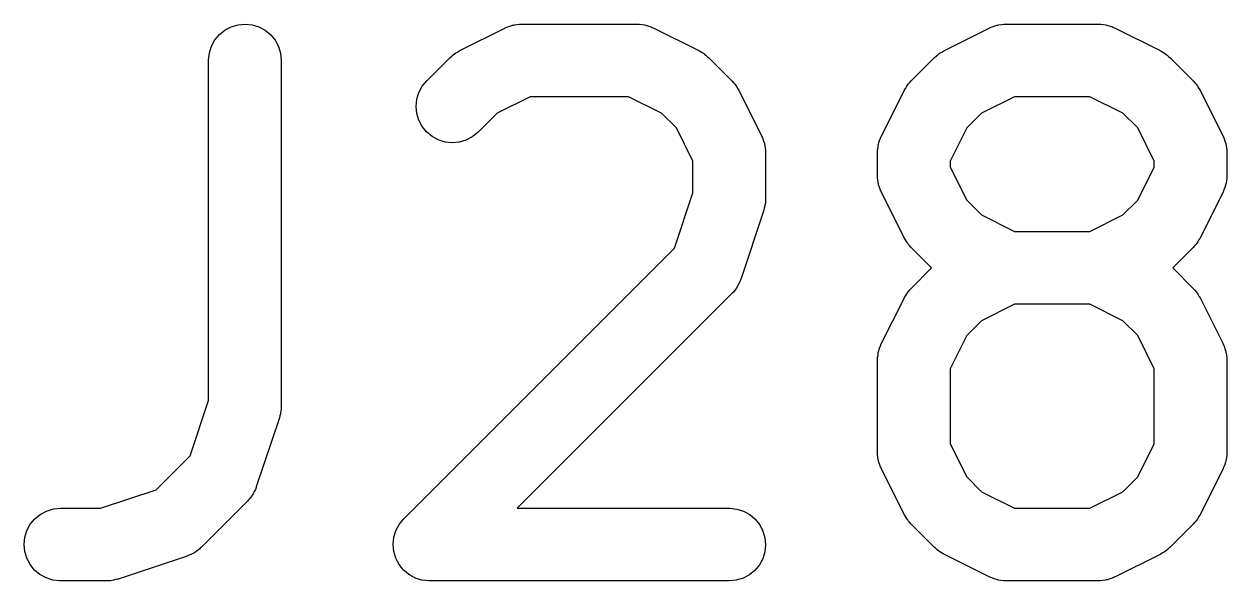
# Model space of a CAD drawing. Extents: x 4.1 to 76.2, y 7.7 to 62.
# Drawn here: x 41.076 to 43.56, y 45.218 to 46.368 of the extents above; entities that cross this region are included whole.
import ezdxf

# ---------------------------------------------------------------- set-up
doc = ezdxf.new("R2010")
doc.units = 0
doc.layers.add('BLACK', color=7, linetype='CONTINUOUS')

msp = doc.modelspace()

# ---------------------------------------------------------------- linework, layer by layer
at = {"layer": 'BLACK', "linetype": 'CONTINUOUS'}
for p, q in [((41.5042, 46.3626), (41.5182, 46.3667)), ((41.5182, 46.3667), (41.5328, 46.368)), ((41.5328, 46.368), (41.5474, 46.3665)), ((41.5474, 46.3665), (41.5613, 46.3622)), ((42.08, 46.3638), (42.0848, 46.3656)), ((42.0848, 46.3656), (42.087, 46.366)), ((42.087, 46.366), (42.0891, 46.3666)), ((42.0891, 46.3666), (42.0942, 46.3671)), ((42.0942, 46.3671), (42.0993, 46.3679)), ((42.0993, 46.3679), (42.1015, 46.3678)), ((42.1015, 46.3678), (42.1037, 46.368)), ((42.1037, 46.368), (42.3418, 46.368)), ((42.3418, 46.368), (42.3428, 46.368)), ((42.3428, 46.368), (42.345, 46.3678)), ((42.345, 46.3678), (42.3472, 46.3678)), ((42.3472, 46.3678), (42.3523, 46.367)), ((42.3523, 46.367), (42.3574, 46.3664)), ((42.3574, 46.3664), (42.3595, 46.3657)), ((42.3595, 46.3657), (42.3617, 46.3653)), ((42.3617, 46.3653), (42.3665, 46.3635)), ((43.08, 46.3638), (43.0848, 46.3656)), ((43.0848, 46.3656), (43.087, 46.366)), ((43.087, 46.366), (43.0891, 46.3666)), ((43.0891, 46.3666), (43.0942, 46.3671)), ((43.0942, 46.3671), (43.0993, 46.3679)), ((43.0993, 46.3679), (43.1015, 46.3678)), ((43.1015, 46.3678), (43.1037, 46.368)), ((43.1037, 46.368), (43.2942, 46.368)), ((43.2942, 46.368), (43.2952, 46.368)), ((43.2952, 46.368), (43.2974, 46.3678)), ((43.2974, 46.3678), (43.2996, 46.3678)), ((43.2996, 46.3678), (43.3047, 46.367)), ((43.3047, 46.367), (43.3098, 46.3664)), ((43.3098, 46.3664), (43.3119, 46.3657)), ((43.3119, 46.3657), (43.3141, 46.3653)), ((43.3141, 46.3653), (43.3188, 46.3635)), ((41.4704, 46.3354), (41.4798, 46.3466)), ((41.4798, 46.3466), (41.4912, 46.3558)), ((41.4912, 46.3558), (41.5042, 46.3626)), ((41.5613, 46.3622), (41.5742, 46.3552)), ((41.5742, 46.3552), (41.5855, 46.3459)), ((41.5855, 46.3459), (41.5947, 46.3345)), ((41.9749, 46.3125), (42.0702, 46.3601)), ((42.0702, 46.3601), (42.0711, 46.3606)), ((42.0711, 46.3606), (42.0732, 46.3613)), ((42.0732, 46.3613), (42.0751, 46.3624)), ((42.0751, 46.3624), (42.08, 46.3638)), ((42.3665, 46.3635), (42.3713, 46.362)), ((42.3713, 46.362), (42.3733, 46.3609)), ((42.3733, 46.3609), (42.3753, 46.3601)), ((42.3753, 46.3601), (42.4706, 46.3125)), ((42.9749, 46.3125), (43.0702, 46.3601)), ((43.0702, 46.3601), (43.0711, 46.3606)), ((43.0711, 46.3606), (43.0732, 46.3613)), ((43.0732, 46.3613), (43.0751, 46.3624)), ((43.0751, 46.3624), (43.08, 46.3638)), ((43.3188, 46.3635), (43.3237, 46.362)), ((43.3237, 46.362), (43.3257, 46.3609)), ((43.3257, 46.3609), (43.3277, 46.3601)), ((43.3277, 46.3601), (43.423, 46.3125)), ((41.4589, 46.3086), (41.4633, 46.3226)), ((41.4633, 46.3226), (41.4704, 46.3354)), ((41.5947, 46.3345), (41.6016, 46.3216)), ((41.6016, 46.3216), (41.6058, 46.3076)), ((41.4573, 46.2941), (41.4589, 46.3086)), ((41.4573, 46.293), (41.4573, 46.2941)), ((41.4573, 45.5909), (41.4573, 46.293)), ((41.6058, 46.3076), (41.6073, 46.293)), ((41.6073, 46.293), (41.6073, 45.5787)), ((41.9078, 46.2508), (41.9554, 46.2984)), ((41.9554, 46.2984), (41.9562, 46.2992)), ((41.9562, 46.2992), (41.9595, 46.3018)), ((41.9595, 46.3018), (41.9625, 46.3047)), ((41.9625, 46.3047), (41.9652, 46.3064)), ((41.9652, 46.3064), (41.9676, 46.3083)), ((41.9676, 46.3083), (41.9714, 46.3102)), ((41.9714, 46.3102), (41.9749, 46.3125)), ((42.4706, 46.3125), (42.4715, 46.312)), ((42.4715, 46.312), (42.475, 46.3097)), ((42.475, 46.3097), (42.4788, 46.3077)), ((42.4788, 46.3077), (42.4812, 46.3057)), ((42.4812, 46.3057), (42.4838, 46.304)), ((42.4838, 46.304), (42.4868, 46.3011)), ((42.4868, 46.3011), (42.4901, 46.2984)), ((42.4901, 46.2984), (42.5377, 46.2508)), ((42.9078, 46.2508), (42.9554, 46.2984)), ((42.9554, 46.2984), (42.9562, 46.2992)), ((42.9562, 46.2992), (42.9595, 46.3018)), ((42.9595, 46.3018), (42.9625, 46.3047)), ((42.9625, 46.3047), (42.9652, 46.3064)), ((42.9652, 46.3064), (42.9676, 46.3083)), ((42.9676, 46.3083), (42.9714, 46.3102)), ((42.9714, 46.3102), (42.9749, 46.3125)), ((43.423, 46.3125), (43.4239, 46.312)), ((43.4239, 46.312), (43.4274, 46.3097)), ((43.4274, 46.3097), (43.4311, 46.3077)), ((43.4311, 46.3077), (43.4336, 46.3057)), ((43.4336, 46.3057), (43.4362, 46.304)), ((43.4362, 46.304), (43.4392, 46.3011)), ((43.4392, 46.3011), (43.4425, 46.2984)), ((43.4425, 46.2984), (43.4901, 46.2508)), ((41.8985, 46.2395), (41.9078, 46.2508)), ((42.5377, 46.2508), (42.5384, 46.2501)), ((42.5384, 46.2501), (42.5411, 46.2468)), ((42.5411, 46.2468), (42.5439, 46.2437)), ((42.5439, 46.2437), (42.5456, 46.2411)), ((42.5456, 46.2411), (42.5476, 46.2386)), ((42.8985, 46.2395), (42.9005, 46.2419)), ((42.9005, 46.2419), (42.9022, 46.2445)), ((42.9022, 46.2445), (42.9051, 46.2476)), ((42.9051, 46.2476), (42.9078, 46.2508)), ((43.4901, 46.2508), (43.4908, 46.2501)), ((43.4908, 46.2501), (43.4934, 46.2468)), ((43.4934, 46.2468), (43.4963, 46.2437)), ((43.4963, 46.2437), (43.498, 46.2411)), ((43.498, 46.2411), (43.4999, 46.2386)), ((41.8873, 46.2126), (41.8916, 46.2266)), ((41.8916, 46.2266), (41.8985, 46.2395)), ((42.1214, 46.218), (42.0529, 46.1838)), ((42.3241, 46.218), (42.1214, 46.218)), ((42.3926, 46.1838), (42.3241, 46.218)), ((42.5476, 46.2386), (42.5495, 46.2349)), ((42.5495, 46.2349), (42.5517, 46.2313)), ((42.5517, 46.2313), (42.5994, 46.1361)), ((42.8461, 46.1361), (42.8938, 46.2313)), ((42.8938, 46.2313), (42.8942, 46.2323)), ((42.8942, 46.2323), (42.8965, 46.2358)), ((42.8965, 46.2358), (42.8985, 46.2395)), ((43.1214, 46.218), (43.0529, 46.1838)), ((43.2765, 46.218), (43.1214, 46.218)), ((43.345, 46.1838), (43.2765, 46.218)), ((43.4999, 46.2386), (43.5019, 46.2349)), ((43.5019, 46.2349), (43.5041, 46.2313)), ((43.5041, 46.2313), (43.5517, 46.1361)), ((41.8858, 46.198), (41.8873, 46.2126)), ((41.8872, 46.1835), (41.8858, 46.198)), ((41.8914, 46.1694), (41.8872, 46.1835)), ((41.8982, 46.1565), (41.8914, 46.1694)), ((42.0529, 46.1838), (42.0139, 46.1447)), ((42.423, 46.1534), (42.3926, 46.1838)), ((43.0529, 46.1838), (43.0225, 46.1534)), ((43.3754, 46.1534), (43.345, 46.1838)), ((41.9074, 46.1451), (41.8982, 46.1565)), ((41.9187, 46.1357), (41.9074, 46.1451)), ((42.0131, 46.144), (42.0017, 46.1349)), ((42.0139, 46.1447), (42.0131, 46.144)), ((42.4573, 46.0848), (42.423, 46.1534)), ((43.0225, 46.1534), (42.9882, 46.0848)), ((43.4097, 46.0848), (43.3754, 46.1534)), ((41.9315, 46.1287), (41.9187, 46.1357)), ((41.9455, 46.1244), (41.9315, 46.1287)), ((41.9601, 46.1228), (41.9455, 46.1244)), ((41.9746, 46.1241), (41.9601, 46.1228)), ((41.9887, 46.1281), (41.9746, 46.1241)), ((42.0017, 46.1349), (41.9887, 46.1281)), ((42.5994, 46.1361), (42.5998, 46.1351)), ((42.5998, 46.1351), (42.6006, 46.1331)), ((42.6006, 46.1331), (42.6016, 46.1311)), ((42.6016, 46.1311), (42.6031, 46.1262)), ((42.6031, 46.1262), (42.6049, 46.1214)), ((42.6049, 46.1214), (42.6052, 46.1192)), ((42.6052, 46.1192), (42.6058, 46.1171)), ((42.6058, 46.1171), (42.6063, 46.112)), ((42.8393, 46.113), (42.8399, 46.1181)), ((42.8399, 46.1181), (42.8405, 46.1202)), ((42.8405, 46.1202), (42.8409, 46.1224)), ((42.8409, 46.1224), (42.8427, 46.1272)), ((42.8427, 46.1272), (42.8443, 46.1321)), ((42.8443, 46.1321), (42.8454, 46.134)), ((42.8454, 46.134), (42.8461, 46.1361)), ((43.5517, 46.1361), (43.5522, 46.1351)), ((43.5522, 46.1351), (43.553, 46.1331)), ((43.553, 46.1331), (43.554, 46.1311)), ((43.554, 46.1311), (43.5555, 46.1262)), ((43.5555, 46.1262), (43.5572, 46.1214)), ((43.5572, 46.1214), (43.5576, 46.1192)), ((43.5576, 46.1192), (43.5582, 46.1171)), ((43.5582, 46.1171), (43.5587, 46.112)), ((42.6063, 46.112), (42.6071, 46.1069)), ((42.6071, 46.1069), (42.6071, 46.1047)), ((42.6071, 46.1047), (42.6073, 46.1025)), ((42.6073, 46.1025), (42.6073, 46.0073)), ((42.8382, 46.1036), (42.8385, 46.1058)), ((42.8382, 46.1025), (42.8382, 46.1036)), ((42.8382, 46.0549), (42.8382, 46.1025)), ((42.8384, 46.108), (42.8393, 46.113)), ((42.8385, 46.1058), (42.8384, 46.108)), ((43.5587, 46.112), (43.5595, 46.1069)), ((43.5595, 46.1069), (43.5594, 46.1047)), ((43.5594, 46.1047), (43.5597, 46.1025)), ((43.5597, 46.1025), (43.5597, 46.0549)), ((42.4573, 46.0195), (42.4573, 46.0848)), ((42.9882, 46.0848), (42.9882, 46.0726)), ((42.9882, 46.0726), (43.0225, 46.0041)), ((43.3754, 46.0041), (43.4097, 46.0726)), ((43.4097, 46.0726), (43.4097, 46.0848)), ((42.8384, 46.0527), (42.8382, 46.0549)), ((42.8384, 46.0505), (42.8384, 46.0527)), ((42.8392, 46.0455), (42.8384, 46.0505)), ((42.8397, 46.0404), (42.8392, 46.0455)), ((43.5586, 46.0444), (43.558, 46.0393)), ((43.5595, 46.0495), (43.5586, 46.0444)), ((43.5596, 46.0539), (43.5594, 46.0517)), ((43.5594, 46.0517), (43.5595, 46.0495)), ((43.5597, 46.0549), (43.5596, 46.0539)), ((42.4191, 45.905), (42.4573, 46.0195)), ((42.8403, 46.0382), (42.8397, 46.0404)), ((42.8406, 46.0361), (42.8403, 46.0382)), ((42.8424, 46.0313), (42.8406, 46.0361)), ((42.8439, 46.0263), (42.8424, 46.0313)), ((42.8449, 46.0244), (42.8439, 46.0263)), ((42.8457, 46.0223), (42.8449, 46.0244)), ((42.8461, 46.0214), (42.8457, 46.0223)), ((42.8938, 45.9261), (42.8461, 46.0214)), ((43.5517, 46.0214), (43.5041, 45.9261)), ((43.5525, 46.0234), (43.5517, 46.0214)), ((43.5536, 46.0254), (43.5525, 46.0234)), ((43.5551, 46.0303), (43.5536, 46.0254)), ((43.557, 46.0351), (43.5551, 46.0303)), ((43.5574, 46.0372), (43.557, 46.0351)), ((43.558, 46.0393), (43.5574, 46.0372)), ((42.606, 45.9948), (42.6056, 45.9917)), ((42.6067, 45.9979), (42.606, 45.9948)), ((42.6068, 46.0021), (42.6067, 45.9979)), ((42.6073, 46.0063), (42.6068, 46.0021)), ((42.6073, 46.0073), (42.6073, 46.0063)), ((43.0225, 46.0041), (43.0529, 45.9737)), ((43.345, 45.9737), (43.3754, 46.0041)), ((42.6034, 45.9836), (42.5558, 45.8407)), ((42.6044, 45.9877), (42.6034, 45.9836)), ((42.6056, 45.9917), (42.6044, 45.9877)), ((43.0529, 45.9737), (43.1214, 45.9394)), ((43.2765, 45.9394), (43.345, 45.9737)), ((42.896, 45.9226), (42.8938, 45.9261)), ((42.8979, 45.9188), (42.896, 45.9226)), ((42.8999, 45.9164), (42.8979, 45.9188)), ((43.1214, 45.9394), (43.2765, 45.9394)), ((43.5013, 45.9217), (43.4994, 45.918)), ((43.5036, 45.9252), (43.5013, 45.9217)), ((43.5041, 45.9261), (43.5036, 45.9252)), ((41.8602, 45.3461), (42.4191, 45.905)), ((42.9016, 45.9138), (42.8999, 45.9164)), ((42.9044, 45.9107), (42.9016, 45.9138)), ((42.9071, 45.9074), (42.9044, 45.9107)), ((42.9078, 45.9067), (42.9071, 45.9074)), ((42.95, 45.8644), (42.9078, 45.9067)), ((43.4901, 45.9067), (43.4479, 45.8644)), ((43.4927, 45.9099), (43.4901, 45.9067)), ((43.4957, 45.9129), (43.4927, 45.9099)), ((43.4974, 45.9156), (43.4957, 45.9129)), ((43.4994, 45.918), (43.4974, 45.9156)), ((42.9078, 45.8222), (42.95, 45.8644)), ((43.4479, 45.8644), (43.4901, 45.8222)), ((42.5437, 45.8188), (42.5407, 45.8146)), ((42.547, 45.8227), (42.5437, 45.8188)), ((42.548, 45.8247), (42.547, 45.8227)), ((42.5493, 45.8265), (42.548, 45.8247)), ((42.5515, 45.8311), (42.5493, 45.8265)), ((42.5539, 45.8356), (42.5515, 45.8311)), ((42.5545, 45.8377), (42.5539, 45.8356)), ((42.5555, 45.8397), (42.5545, 45.8377)), ((42.5558, 45.8407), (42.5555, 45.8397)), ((42.9022, 45.816), (42.9051, 45.819)), ((42.9051, 45.819), (42.9078, 45.8222)), ((43.4901, 45.8222), (43.4908, 45.8215)), ((43.4908, 45.8215), (43.4934, 45.8182)), ((42.5377, 45.8114), (42.0943, 45.368)), ((42.5391, 45.8131), (42.5377, 45.8114)), ((42.5407, 45.8146), (42.5391, 45.8131)), ((42.8461, 45.7075), (42.8938, 45.8028)), ((42.8938, 45.8028), (42.8942, 45.8037)), ((42.8942, 45.8037), (42.8965, 45.8072)), ((42.8965, 45.8072), (42.8985, 45.8109)), ((42.8985, 45.8109), (42.9005, 45.8133)), ((42.9005, 45.8133), (42.9022, 45.816)), ((43.4934, 45.8182), (43.4963, 45.8151)), ((43.4963, 45.8151), (43.498, 45.8125)), ((43.498, 45.8125), (43.4999, 45.8101)), ((43.4999, 45.8101), (43.5019, 45.8063)), ((43.5019, 45.8063), (43.5041, 45.8028)), ((43.5041, 45.8028), (43.5517, 45.7075)), ((43.1214, 45.7894), (43.0529, 45.7552)), ((43.2765, 45.7894), (43.1214, 45.7894)), ((43.345, 45.7552), (43.2765, 45.7894)), ((43.0529, 45.7552), (43.0225, 45.7248)), ((43.3754, 45.7248), (43.345, 45.7552)), ((43.0225, 45.7248), (42.9882, 45.6563)), ((43.4097, 45.6563), (43.3754, 45.7248)), ((42.8409, 45.6938), (42.8427, 45.6986)), ((42.8427, 45.6986), (42.8443, 45.7035)), ((42.8443, 45.7035), (42.8454, 45.7055)), ((42.8454, 45.7055), (42.8461, 45.7075)), ((43.5517, 45.7075), (43.5522, 45.7066)), ((43.5522, 45.7066), (43.553, 45.7045)), ((43.553, 45.7045), (43.554, 45.7026)), ((43.554, 45.7026), (43.5555, 45.6976)), ((43.5555, 45.6976), (43.5572, 45.6928)), ((42.8382, 45.675), (42.8385, 45.6772)), ((42.8382, 45.674), (42.8382, 45.675)), ((42.8382, 45.4835), (42.8382, 45.674)), ((42.8384, 45.6794), (42.8393, 45.6845)), ((42.8385, 45.6772), (42.8384, 45.6794)), ((42.8393, 45.6845), (42.8399, 45.6896)), ((42.8399, 45.6896), (42.8405, 45.6917)), ((42.8405, 45.6917), (42.8409, 45.6938)), ((43.5572, 45.6928), (43.5576, 45.6907)), ((43.5576, 45.6907), (43.5582, 45.6885)), ((43.5582, 45.6885), (43.5587, 45.6834)), ((43.5587, 45.6834), (43.5595, 45.6784)), ((43.5595, 45.6784), (43.5594, 45.6762)), ((43.5594, 45.6762), (43.5597, 45.674)), ((43.5597, 45.674), (43.5597, 45.4835)), ((42.9882, 45.6563), (42.9882, 45.5012)), ((43.4097, 45.5012), (43.4097, 45.6563)), ((41.4191, 45.4764), (41.4573, 45.5909)), ((41.6068, 45.5735), (41.6067, 45.5693)), ((41.6073, 45.5777), (41.6068, 45.5735)), ((41.6073, 45.5787), (41.6073, 45.5777)), ((41.6034, 45.555), (41.5558, 45.4122)), ((41.6044, 45.5591), (41.6034, 45.555)), ((41.6056, 45.5631), (41.6044, 45.5591)), ((41.606, 45.5662), (41.6056, 45.5631)), ((41.6067, 45.5693), (41.606, 45.5662)), ((42.9882, 45.5012), (43.0225, 45.4327)), ((43.3754, 45.4327), (43.4097, 45.5012)), ((41.3489, 45.4062), (41.4191, 45.4764)), ((42.8384, 45.4813), (42.8382, 45.4835)), ((42.8384, 45.4791), (42.8384, 45.4813)), ((42.8392, 45.474), (42.8384, 45.4791)), ((42.8397, 45.4689), (42.8392, 45.474)), ((43.5586, 45.473), (43.558, 45.4679)), ((43.5595, 45.478), (43.5586, 45.473)), ((43.5596, 45.4824), (43.5594, 45.4803)), ((43.5594, 45.4803), (43.5595, 45.478)), ((43.5597, 45.4835), (43.5596, 45.4824)), ((42.8403, 45.4668), (42.8397, 45.4689)), ((42.8406, 45.4646), (42.8403, 45.4668)), ((42.8424, 45.4598), (42.8406, 45.4646)), ((42.8439, 45.4549), (42.8424, 45.4598)), ((42.8449, 45.453), (42.8439, 45.4549)), ((42.8457, 45.4509), (42.8449, 45.453)), ((42.8461, 45.45), (42.8457, 45.4509)), ((42.8938, 45.3547), (42.8461, 45.45)), ((43.5517, 45.45), (43.5041, 45.3547)), ((43.5525, 45.452), (43.5517, 45.45)), ((43.5536, 45.4539), (43.5525, 45.452)), ((43.5551, 45.4588), (43.5536, 45.4539)), ((43.557, 45.4636), (43.5551, 45.4588)), ((43.5574, 45.4658), (43.557, 45.4636)), ((43.558, 45.4679), (43.5574, 45.4658)), ((43.0225, 45.4327), (43.0529, 45.4023)), ((43.345, 45.4023), (43.3754, 45.4327)), ((41.2344, 45.368), (41.3489, 45.4062)), ((41.5493, 45.3979), (41.548, 45.3961)), ((41.5515, 45.4025), (41.5493, 45.3979)), ((41.5539, 45.4071), (41.5515, 45.4025)), ((41.5545, 45.4092), (41.5539, 45.4071)), ((41.5555, 45.4112), (41.5545, 45.4092)), ((41.5558, 45.4122), (41.5555, 45.4112)), ((43.0529, 45.4023), (43.1214, 45.368)), ((43.2765, 45.368), (43.345, 45.4023)), ((41.5377, 45.3828), (41.4425, 45.2876)), ((41.5391, 45.3845), (41.5377, 45.3828)), ((41.5407, 45.386), (41.5391, 45.3845)), ((41.5437, 45.3902), (41.5407, 45.386)), ((41.547, 45.3942), (41.5437, 45.3902)), ((41.548, 45.3961), (41.547, 45.3942)), ((41.0985, 45.3462), (41.1098, 45.3555)), ((41.1098, 45.3555), (41.1227, 45.3624)), ((41.1227, 45.3624), (41.1368, 45.3666)), ((41.1368, 45.3666), (41.1513, 45.368)), ((41.1513, 45.368), (41.2344, 45.368)), ((42.0943, 45.368), (42.5323, 45.368)), ((42.5323, 45.368), (42.5333, 45.368)), ((42.5333, 45.368), (42.5479, 45.3664)), ((42.5479, 45.3664), (42.5618, 45.362)), ((42.5618, 45.362), (42.5746, 45.3549)), ((42.5746, 45.3549), (42.5859, 45.3455)), ((42.896, 45.3511), (42.8938, 45.3547)), ((42.8979, 45.3474), (42.896, 45.3511)), ((42.8999, 45.345), (42.8979, 45.3474)), ((43.1214, 45.368), (43.2765, 45.368)), ((43.5013, 45.3502), (43.4994, 45.3465)), ((43.5036, 45.3538), (43.5013, 45.3502)), ((43.5041, 45.3547), (43.5036, 45.3538)), ((41.0779, 45.3081), (41.0822, 45.3221)), ((41.0822, 45.3221), (41.0891, 45.335)), ((41.0891, 45.335), (41.0985, 45.3462)), ((41.844, 45.322), (41.8441, 45.3221)), ((41.8441, 45.3221), (41.8476, 45.3285)), ((41.8476, 45.3285), (41.8509, 45.3347)), ((41.8509, 45.3347), (41.851, 45.3348)), ((41.851, 45.3348), (41.8511, 45.335)), ((41.8511, 45.335), (41.8557, 45.3405)), ((41.8557, 45.3405), (41.8602, 45.3461)), ((42.5859, 45.3455), (42.595, 45.3341)), ((42.595, 45.3341), (42.6018, 45.3211)), ((42.9016, 45.3423), (42.8999, 45.345)), ((42.9045, 45.3393), (42.9016, 45.3423)), ((42.9071, 45.336), (42.9045, 45.3393)), ((42.9078, 45.3352), (42.9071, 45.336)), ((42.9554, 45.2876), (42.9078, 45.3352)), ((43.4901, 45.3352), (43.4425, 45.2876)), ((43.4927, 45.3385), (43.4901, 45.3352)), ((43.4957, 45.3415), (43.4927, 45.3385)), ((43.4974, 45.3441), (43.4957, 45.3415)), ((43.4994, 45.3465), (43.4974, 45.3441)), ((41.0763, 45.2935), (41.0779, 45.3081)), ((41.8382, 45.2935), (41.839, 45.3007)), ((41.839, 45.3007), (41.8397, 45.3078)), ((41.8397, 45.308), (41.8398, 45.3081)), ((41.8397, 45.3078), (41.8397, 45.308)), ((41.8398, 45.3081), (41.8419, 45.315)), ((41.8419, 45.315), (41.844, 45.3218)), ((41.844, 45.3218), (41.844, 45.322)), ((42.6018, 45.3211), (42.6059, 45.3071)), ((42.6059, 45.3071), (42.6073, 45.2925)), ((41.0777, 45.279), (41.0763, 45.2935)), ((41.0818, 45.2649), (41.0777, 45.279)), ((41.4218, 45.2734), (41.4173, 45.271)), ((41.4265, 45.2754), (41.4218, 45.2734)), ((41.4283, 45.2767), (41.4265, 45.2754)), ((41.4303, 45.2777), (41.4283, 45.2767)), ((41.4343, 45.2809), (41.4303, 45.2777)), ((41.4385, 45.2839), (41.4343, 45.2809)), ((41.44, 45.2855), (41.4385, 45.2839)), ((41.4417, 45.2869), (41.44, 45.2855)), ((41.4425, 45.2876), (41.4417, 45.2869)), ((41.8382, 45.2934), (41.8382, 45.2935)), ((41.8382, 45.2933), (41.8382, 45.2934)), ((41.8389, 45.2861), (41.8382, 45.2933)), ((41.8396, 45.279), (41.8389, 45.2861)), ((41.8396, 45.2788), (41.8396, 45.279)), ((41.8396, 45.2787), (41.8396, 45.2788)), ((41.8417, 45.2718), (41.8396, 45.2787)), ((42.6057, 45.2779), (42.6014, 45.264)), ((42.6073, 45.2925), (42.6057, 45.2779)), ((42.9587, 45.2849), (42.9554, 45.2876)), ((42.9617, 45.282), (42.9587, 45.2849)), ((42.9643, 45.2803), (42.9617, 45.282)), ((42.9667, 45.2783), (42.9643, 45.2803)), ((42.9705, 45.2763), (42.9667, 45.2783)), ((42.974, 45.274), (42.9705, 45.2763)), ((42.9749, 45.2736), (42.974, 45.274)), ((43.0702, 45.2259), (42.9749, 45.2736)), ((43.423, 45.2736), (43.3277, 45.2259)), ((43.4265, 45.2758), (43.423, 45.2736)), ((43.4303, 45.2777), (43.4265, 45.2758)), ((43.4327, 45.2797), (43.4303, 45.2777)), ((43.4354, 45.2813), (43.4327, 45.2797)), ((43.4384, 45.2842), (43.4354, 45.2813)), ((43.4417, 45.2869), (43.4384, 45.2842)), ((43.4425, 45.2876), (43.4417, 45.2869)), ((41.0886, 45.252), (41.0818, 45.2649)), ((41.0977, 45.2405), (41.0886, 45.252)), ((41.4131, 45.2695), (41.2703, 45.2219)), ((41.4151, 45.2704), (41.4131, 45.2695)), ((41.4173, 45.271), (41.4151, 45.2704)), ((41.8437, 45.2649), (41.8417, 45.2718)), ((41.8437, 45.2648), (41.8437, 45.2649)), ((41.8438, 45.2647), (41.8437, 45.2648)), ((41.8472, 45.2581), (41.8438, 45.2647)), ((41.8505, 45.252), (41.8472, 45.2581)), ((41.8506, 45.2519), (41.8505, 45.252)), ((41.8506, 45.2517), (41.8506, 45.2519)), ((41.8552, 45.2461), (41.8506, 45.2517)), ((42.5945, 45.2511), (42.5851, 45.2398)), ((42.6014, 45.264), (42.5945, 45.2511)), ((41.109, 45.2311), (41.0977, 45.2405)), ((41.1218, 45.2241), (41.109, 45.2311)), ((41.1357, 45.2197), (41.1218, 45.2241)), ((41.8596, 45.2405), (41.8552, 45.2461)), ((41.8597, 45.2405), (41.8596, 45.2405)), ((41.8598, 45.2404), (41.8597, 45.2405)), ((41.8653, 45.2358), (41.8598, 45.2404)), ((41.8709, 45.2311), (41.8653, 45.2358)), ((41.871, 45.2311), (41.8709, 45.2311)), ((41.8711, 45.231), (41.871, 45.2311)), ((41.8774, 45.2275), (41.8711, 45.231)), ((41.8837, 45.2241), (41.8774, 45.2275)), ((41.8838, 45.224), (41.8837, 45.2241)), ((41.8839, 45.224), (41.8838, 45.224)), ((41.8908, 45.2218), (41.8839, 45.224)), ((42.5609, 45.2237), (42.5468, 45.2194)), ((42.5738, 45.2306), (42.5609, 45.2237)), ((42.5851, 45.2398), (42.5738, 45.2306)), ((43.0722, 45.2251), (43.0702, 45.2259)), ((43.0742, 45.2241), (43.0722, 45.2251)), ((43.079, 45.2225), (43.0742, 45.2241)), ((43.3228, 45.2237), (43.3179, 45.2222)), ((43.3247, 45.2247), (43.3228, 45.2237)), ((43.3268, 45.2255), (43.3247, 45.2247)), ((43.3277, 45.2259), (43.3268, 45.2255)), ((41.1503, 45.218), (41.1357, 45.2197)), ((41.1513, 45.218), (41.1503, 45.218)), ((41.2466, 45.218), (41.1513, 45.218)), ((41.2508, 45.2184), (41.2466, 45.218)), ((41.255, 45.2185), (41.2508, 45.2184)), ((41.258, 45.2191), (41.255, 45.2185)), ((41.2611, 45.2194), (41.258, 45.2191)), ((41.2652, 45.2207), (41.2611, 45.2194)), ((41.2693, 45.2215), (41.2652, 45.2207)), ((41.2703, 45.2219), (41.2693, 45.2215)), ((41.8976, 45.2197), (41.8908, 45.2218)), ((41.8978, 45.2196), (41.8976, 45.2197)), ((41.8979, 45.2196), (41.8978, 45.2196)), ((41.905, 45.2188), (41.8979, 45.2196)), ((41.9122, 45.218), (41.905, 45.2188)), ((41.9124, 45.218), (41.9122, 45.218)), ((41.9125, 45.218), (41.9124, 45.218)), ((41.9124, 45.218), (41.9124, 45.218)), ((41.9132, 45.218), (41.9125, 45.218)), ((42.5323, 45.218), (41.9132, 45.218)), ((42.5468, 45.2194), (42.5323, 45.218)), ((43.0838, 45.2207), (43.079, 45.2225)), ((43.086, 45.2203), (43.0838, 45.2207)), ((43.0881, 45.2197), (43.086, 45.2203)), ((43.0932, 45.2191), (43.0881, 45.2197)), ((43.0983, 45.2182), (43.0932, 45.2191)), ((43.1005, 45.2183), (43.0983, 45.2182)), ((43.1027, 45.218), (43.1005, 45.2183)), ((43.1037, 45.218), (43.1027, 45.218)), ((43.2942, 45.218), (43.1037, 45.218)), ((43.2964, 45.2182), (43.2942, 45.218)), ((43.2986, 45.2181), (43.2964, 45.2182)), ((43.3036, 45.2189), (43.2986, 45.2181)), ((43.3087, 45.2194), (43.3036, 45.2189)), ((43.3109, 45.2201), (43.3087, 45.2194)), ((43.313, 45.2204), (43.3109, 45.2201)), ((43.3179, 45.2222), (43.313, 45.2204))]:
    msp.add_line(p, q, dxfattribs=at)

doc.saveas('drawing.dxf')
